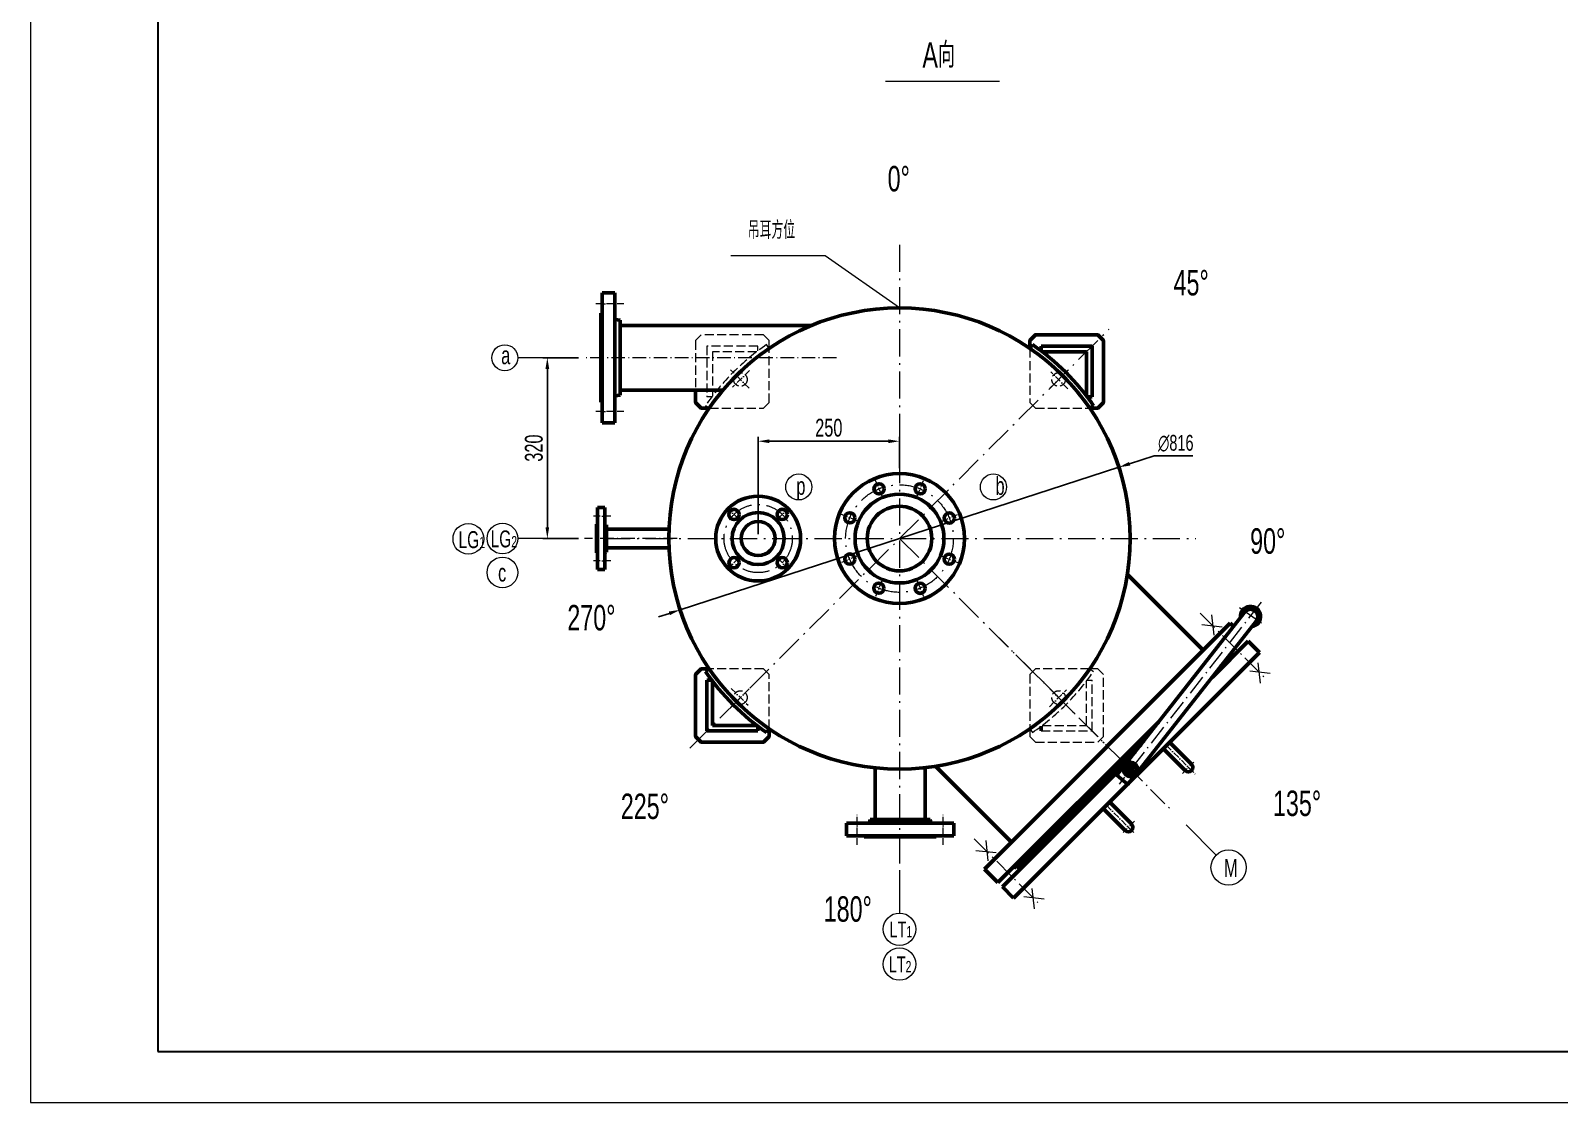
# Model space of a CAD drawing. Header units: millimetres. Extents: x 1541 to 38856, y -668 to 24805.
# Drawn here: x 26137 to 28841, y 17245 to 19142 of the extents above; entities that cross this region are included whole.
import ezdxf

# ---------------------------------------------------------------- set-up
doc = ezdxf.new("R2010")
doc.units = ezdxf.units.MM
doc.linetypes.add('ACAD_ISO02W100', pattern=[11, 8, -3])
doc.linetypes.add('ACAD_ISO10W100', pattern=[18.7, 12, -3, 0.7, -3])
doc.layers.add('BORDER', color=7, linetype='Continuous')
for name, color, linetype, lineweight in [('中心线', 3, 'ACAD_ISO10W100', 18), ('标注', 1, 'Continuous', 18), ('粗实线', 7, 'Continuous', 50), ('细实线', 1, 'Continuous', 18), ('虚线', 6, 'ACAD_ISO02W100', 18)]:
    doc.layers.add(name, color=color, linetype=linetype, lineweight=lineweight)
doc.styles.add('HGCAD', font='HGCAD.SHX', dxfattribs={"width": 0.7, "bigfont": 'HGCADHZ.SHX'})
doc.dimstyles.new('HGCAD$0', dxfattribs={"dimscale": 8, "dimtxt": 3.5, "dimasz": 2.5, "dimexe": 1, "dimexo": 1, "dimgap": 1, "dimtad": 1, "dimdec": 0, "dimdsep": 46, "dimtxsty": 'HGCAD', "dimcen": 0, "dimadec": 1, "dimazin": 0, "dimtfac": 1, "dimtdec": 0, "dimtmove": 0, "dimatfit": 1, "dimfxl": 1, "dimtfill": 1, "dimarcsym": 1})
doc.dimstyles.new('HGCAD$3', dxfattribs={"dimscale": 8, "dimtxt": 3.5, "dimasz": 2.5, "dimexe": 1, "dimexo": 1, "dimgap": 1, "dimtad": 1, "dimtoh": 1, "dimdec": 0, "dimdsep": 46, "dimtxsty": 'HGCAD', "dimcen": 0, "dimadec": 1, "dimazin": 0, "dimtfac": 1, "dimtdec": 0, "dimtmove": 0, "dimatfit": 1, "dimfxl": 1, "dimtfill": 1, "dimarcsym": 1})

# ---------------------------------------------------------------- blocks, each defined once
blk = doc.blocks.new('*D31')
at = {"layer": 'Defpoints', "color": 0, "transparency": 16777216}
for p in [(27673.5, 18415.1), (27673.5, 18359.4), (27423.5, 18242.9)]:
    blk.add_point(p, dxfattribs=at)
at = {"layer": '标注', "color": 0, "lineweight": -2, "transparency": 16777216}
for p, q in [((27423.5, 18250.9), (27423.5, 18423.1)), ((27673.5, 18367.4), (27673.5, 18423.1)), ((27443.5, 18415.1), (27653.5, 18415.1))]:
    blk.add_line(p, q, dxfattribs=at)
at = {"layer": '标注', "color": 0, "transparency": 16777216}
for points in [[(27443.5, 18418.4), (27443.5, 18411.7), (27423.5, 18415.1)], [(27653.5, 18418.4), (27653.5, 18411.7), (27673.5, 18415.1)]]:
    blk.add_solid(points, dxfattribs=at)
at = {"layer": '标注', "color": 0, "transparency": 16777216, "insert": (27548.5, 18438.8), "char_height": 31.5, "attachment_point": 5, "style": 'HGCAD', "bg_fill": 3, "box_fill_scale": 1.1, "bg_fill_color": 256, "bg_fill_true_color": 13158600, "bg_fill_transparency": 4390977}
blk.add_mtext('250', dxfattribs=at)
blk = doc.blocks.new('*D32')
at = {"layer": 'Defpoints', "color": 0, "transparency": 16777216}
for p in [(27113.8, 18562.9), (27050.6, 18242.9), (27113.8, 18242.9)]:
    blk.add_point(p, dxfattribs=at)
at = {"layer": '标注', "color": 0, "lineweight": -2, "transparency": 16777216}
for p, q in [((27105.8, 18562.9), (27042.6, 18562.9)), ((27050.6, 18542.9), (27050.6, 18262.9)), ((27105.8, 18242.9), (27042.6, 18242.9))]:
    blk.add_line(p, q, dxfattribs=at)
at = {"layer": '标注', "color": 0, "transparency": 16777216}
for points in [[(27047.3, 18542.9), (27053.9, 18542.9), (27050.6, 18562.9)], [(27047.3, 18262.9), (27053.9, 18262.9), (27050.6, 18242.9)]]:
    blk.add_solid(points, dxfattribs=at)
at = {"layer": '标注', "color": 0, "transparency": 16777216, "insert": (27026.8, 18402.9), "char_height": 31.5, "attachment_point": 5, "rotation": 90, "style": 'HGCAD', "bg_fill": 3, "box_fill_scale": 1.1, "bg_fill_color": 256, "bg_fill_true_color": 13158600, "bg_fill_transparency": 16312984}
blk.add_mtext('320', dxfattribs=at)
blk = doc.blocks.new('*D41')
at = {"layer": 'Defpoints', "color": 0, "transparency": 16777216}
for p in [(28061.5, 18369), (27285.5, 18116.7)]:
    blk.add_point(p, dxfattribs=at)
at = {"layer": '标注', "color": 0, "lineweight": -2, "transparency": 16777216}
for p, q in [((28080.5, 18375.2), (28124, 18389.4)), ((28124, 18389.4), (28192.6, 18389.4)), ((27285.5, 18116.7), (28061.5, 18369)), ((27266.5, 18110.5), (27247.5, 18104.3))]:
    blk.add_line(p, q, dxfattribs=at)
at = {"layer": '标注', "color": 0, "transparency": 16777216}
for points in [[(28079.5, 18378.4), (28081.6, 18372), (28061.5, 18369)], [(27265.5, 18113.7), (27267.5, 18107.3), (27285.5, 18116.7)]]:
    blk.add_solid(points, dxfattribs=at)
at = {"layer": '标注', "color": 0, "transparency": 16777216, "insert": (28162.3, 18411.4), "char_height": 28, "attachment_point": 5, "style": 'HGCAD', "bg_fill": 3, "box_fill_scale": 1.1, "bg_fill_color": 256, "bg_fill_true_color": 13158600, "bg_fill_transparency": 6942344}
blk.add_mtext('∅816', dxfattribs=at)

msp = doc.modelspace()

# ---------------------------------------------------------------- linework, layer by layer
at = {"layer": 'BORDER', "linetype": 'Continuous', "lineweight": 30, "ltscale": 5}
for p, q in [((26361.53, 24714.93), (26361.53, 17334.93)), ((26361.53, 17334.93), (31392.53, 17334.93))]:
    msp.add_line(p, q, dxfattribs=at)
at = {"layer": '中心线', "ltscale": 4}
for p, q in [((27673.52, 18762.81), (27673.52, 17656.11)), ((27302.85, 17872.04), (28044.28, 18613.47)), ((27149.25, 18242.86), (28197.79, 18242.86)), ((27673.52, 18243.02), (28041.07, 17875.47))]:
    msp.add_line(p, q, dxfattribs=at)
at = {"layer": '中心线'}
for p, q in [((27185.87, 18658.11), (27134.79, 18658.11)), ((27407.37, 18509.01), (27374.75, 18541.64)), ((27408.33, 18540.53), (27378.39, 18510.59)), ((27939.67, 18509.01), (27972.29, 18541.64)), ((27971.19, 18508.05), (27941.25, 18537.99)), ((27185.87, 18467.61), (27134.79, 18467.61)), ((27642.67, 18317.97), (27631.27, 18345.5)), ((27704.86, 18317.88), (27716.26, 18345.4)), ((27163.01, 18282.56), (27131.25, 18282.56)), ((27389.01, 18277.37), (27372.97, 18293.42)), ((27458.03, 18277.37), (27474.07, 18293.42)), ((27598.64, 18274.07), (27571.11, 18285.47)), ((27748.76, 18273.84), (27776.28, 18285.24)), ((27163.01, 18203.16), (27131.25, 18203.16)), ((27389.01, 18208.36), (27372.97, 18192.31)), ((27458.03, 18208.36), (27474.07, 18192.31)), ((27598.54, 18211.89), (27571.01, 18200.49)), ((27748.66, 18211.66), (27776.19, 18200.25)), ((27642.44, 18167.85), (27631.04, 18140.32)), ((27704.62, 18167.75), (27716.02, 18140.23)), ((27407.37, 17976.72), (27374.75, 17944.09)), ((27375.85, 17977.67), (27405.79, 17947.74)), ((27938.71, 17945.2), (27968.65, 17975.13)), ((27939.67, 17976.72), (27972.29, 17944.09)), ((28145.72, 17876.89), (28196.72, 17825.88)), ((28173.84, 17827.23), (28194, 17847.38)), ((28039.65, 17770.82), (28088.99, 17721.48)), ((27598.48, 17700.89), (27598.48, 17754.58)), ((27750.88, 17700.89), (27750.88, 17754.58)), ((28089.31, 17742.7), (28069.16, 17722.54))]:
    msp.add_line(p, q, dxfattribs=at)
at = {"layer": '中心线', "ltscale": 2}
for p, q in [((27561.93, 18562.86), (27113.76, 18562.86)), ((27280.16, 18242.86), (27116.59, 18242.86))]:
    msp.add_line(p, q, dxfattribs=at)
at = {"layer": '中心线', "ltscale": 3}
for p, q in [((28313.28, 18130.08), (28061.91, 17808.26)), ((28275.22, 18120.98), (28318.62, 18090.59)), ((28205.25, 18110.8), (28321.75, 17994.31)), ((28225.46, 18107.72), (28229.73, 18069.19)), ((27839.85, 18076.69), (28151.38, 17765.16)), ((28208.33, 18090.59), (28246.86, 18086.32)), ((28311.91, 17987.02), (28307.64, 18025.55)), ((28329.03, 18004.15), (28290.51, 18008.42)), ((27805.74, 17711.29), (27922.23, 17594.79)), ((27808.82, 17691.08), (27847.34, 17686.81)), ((27825.95, 17708.21), (27830.22, 17669.68)), ((27929.52, 17604.63), (27890.99, 17608.9)), ((27912.39, 17587.5), (27908.12, 17626.03))]:
    msp.add_line(p, q, dxfattribs=at)
at = {"layer": '中心线', "ltscale": 4}
for centre, radius in [((27673.52, 18242.86), 95.25), ((27423.52, 18242.86), 60.35)]:
    msp.add_circle(centre, radius, dxfattribs=at)
at = {"layer": '标注'}
for p, q in [((27648.9, 19052.02), (27850.59, 19052.02)), ((27541.82, 18743.08), (27375.16, 18743.08)), ((27673.52, 18650.86), (27541.82, 18743.08)), ((28180.44, 17736.1), (28233.74, 17682.79)), ((27673.52, 17656.11), (27673.52, 17580.15))]:
    msp.add_line(p, q, dxfattribs=at)
for centre, radius in [((27839.58, 18334.15), 22.98), ((26910.9, 18242.34), 27.16), ((26971.18, 18182.88), 27.16), ((28255.68, 17660.67), 31.16), ((27673.52, 17551.41), 28.75), ((27673.52, 17489.8), 28.75)]:
    msp.add_circle(centre, radius, dxfattribs=at)
at = {"layer": '粗实线'}
for p, q in [((27147.52, 18447.86), (27147.52, 18677.86)), ((27169.82, 18677.86), (27147.52, 18677.86)), ((27169.82, 18447.86), (27169.82, 18677.86)), ((27145.52, 18484.26), (27145.52, 18641.46)), ((27145.52, 18641.46), (27147.52, 18641.46)), ((27169.82, 18630.36), (27179.52, 18629.17)), ((27179.52, 18496.55), (27179.52, 18629.17)), ((27179.52, 18620.01), (27517.89, 18620.01)), ((27904.09, 18579.47), (27908.61, 18586.07)), ((28014.09, 18583.43), (27924.09, 18583.43)), ((27924.09, 18574.93), (27924.09, 18583.43)), ((28014.09, 18493.43), (28014.09, 18583.43)), ((28004.09, 18573.43), (27926.07, 18573.43)), ((28004.09, 18495.41), (28004.09, 18573.43)), ((27179.52, 18505.71), (27361.47, 18505.71)), ((27145.52, 18484.26), (27147.52, 18484.26)), ((27169.82, 18495.36), (27179.52, 18496.55)), ((28005.59, 18493.43), (28014.09, 18493.43)), ((28010.12, 18473.43), (28016.72, 18477.96)), ((27169.82, 18447.86), (27147.52, 18447.86)), ((27139.52, 18187.86), (27139.52, 18297.86)), ((27139.52, 18297.86), (27152.22, 18297.86)), ((27152.22, 18187.86), (27152.22, 18297.86)), ((27137.52, 18217.46), (27137.52, 18268.26)), ((27137.52, 18268.26), (27139.52, 18268.26)), ((27153.98, 18267.15), (27155.52, 18266.96)), ((27155.52, 18218.77), (27155.52, 18266.96)), ((27155.52, 18259.56), (27265.86, 18259.56)), ((27137.52, 18217.46), (27139.52, 18217.46)), ((27153.98, 18218.58), (27155.52, 18218.77)), ((27155.52, 18226.16), (27265.86, 18226.16)), ((27139.52, 18187.86), (27152.22, 18187.86)), ((28210.77, 18045.18), (28076.55, 18179.4)), ((28258.5, 18092.91), (27823.63, 17658.04)), ((28283.4, 18111.56), (28058.23, 17824.35)), ((28304.59, 18096.79), (28077.42, 17807.31)), ((28258.5, 18092.91), (28264.26, 18087.15)), ((28310.12, 18041.29), (27875.25, 17606.42)), ((28290.32, 18061.09), (28226.45, 17997.21)), ((28310.12, 18041.29), (28290.32, 18061.09)), ((27336.92, 18012.29), (27330.32, 18007.77)), ((28258.86, 18033.86), (28241.91, 18016.92)), ((28258.86, 18033.86), (28260.98, 18031.74)), ((27332.95, 17992.29), (27332.95, 17902.29)), ((27341.45, 17992.29), (27332.95, 17992.29)), ((27342.95, 17990.32), (27342.95, 17912.29)), ((27342.95, 17912.29), (27420.98, 17912.29)), ((27422.95, 17910.79), (27422.95, 17902.29)), ((27442.95, 17906.26), (27438.43, 17899.66)), ((28131.54, 17917.87), (27847.67, 17633.99)), ((27924.09, 17910.79), (27924.09, 17902.29)), ((27332.95, 17902.29), (27422.95, 17902.29)), ((28105.88, 17885.13), (27880.55, 17659.8)), ((28100.75, 17878.58), (27917.32, 17695.16)), ((28151.38, 17882.54), (28190.27, 17843.65)), ((28090.48, 17865.49), (27882.67, 17657.68)), ((28140.06, 17871.23), (28178.95, 17832.34)), ((27630.23, 17745.87), (27630.23, 17837.17)), ((27719.13, 17745.87), (27719.13, 17837.42)), ((27871.36, 17705.77), (27737.25, 17839.87)), ((28075.08, 17845.85), (27855.45, 17626.22)), ((28058.23, 17824.35), (28077.42, 17807.31)), ((28045.31, 17776.48), (28084.2, 17737.59)), ((27620.68, 17739.18), (27621.5, 17745.87)), ((27727.86, 17745.87), (27621.5, 17745.87)), ((27728.68, 17739.18), (27727.86, 17745.87)), ((28034, 17765.16), (28072.89, 17726.27)), ((27769.68, 17739.17), (27579.68, 17739.17)), ((27579.68, 17739.17), (27579.68, 17716.87)), ((27769.68, 17716.87), (27579.68, 17716.87)), ((27611.18, 17714.87), (27611.18, 17716.87)), ((27738.18, 17714.87), (27611.18, 17714.87)), ((27738.18, 17714.87), (27738.18, 17716.87)), ((27769.68, 17739.17), (27769.68, 17716.87)), ((27917.32, 17695.16), (27918.74, 17693.75)), ((27880.55, 17659.8), (27877.02, 17663.34)), ((27823.63, 17658.04), (27847.67, 17633.99)), ((27882.67, 17657.68), (27884.8, 17655.56)), ((27875.25, 17606.42), (27855.45, 17626.22))]:
    msp.add_line(p, q, dxfattribs=at)
for points in [[(27442.95, 18579.32), (27442.95, 18579.57)], [(28009.97, 18473.43), (28024.09, 18473.43), (28034.09, 18483.43), (28034.09, 18593.43), (28024.09, 18603.43), (27914.09, 18603.43), (27904.09, 18593.43), (27904.09, 18579.24)], [(27312.95, 18505.71), (27312.95, 18483.43), (27322.95, 18473.43), (27337.15, 18473.43)], [(27337.07, 18012.29), (27322.95, 18012.29), (27312.95, 18002.29), (27312.95, 17892.29), (27322.95, 17882.29), (27432.95, 17882.29), (27442.95, 17892.29), (27442.95, 17906.49)]]:
    msp.add_lwpolyline(points, dxfattribs=at)
for centre, radius in [((27673.52, 18242.86), 408), ((27673.52, 18242.86), 115), ((27637.31, 18330.91), 9), ((27710.22, 18330.81), 9), ((27423.52, 18242.86), 75), ((27673.52, 18242.86), 78.6), ((27380.8, 18285.56), 9), ((27423.52, 18242.86), 46.05), ((27466.21, 18285.58), 9), ((27585.7, 18279.43), 9), ((27673.52, 18242.86), 57.15), ((27761.7, 18279.2), 9), ((27423.52, 18242.86), 30.15), ((27380.83, 18200.14), 9), ((27466.24, 18200.17), 9), ((27585.6, 18206.53), 9), ((27761.6, 18206.3), 9), ((27637.08, 18154.91), 9), ((27709.98, 18154.82), 9), ((28082.28, 17834.26), 12.82), ((28082.28, 17834.26), 10.83), ((28082.28, 17834.26), 6.4), ((28082.28, 17834.26), 4.25)]:
    msp.add_circle(centre, radius, dxfattribs=at)
for centre, radius, start, end in [((27673.52, 18242.86), 408, 124.41091, 145.58909), ((27673.52, 18242.86), 408, 34.41091, 55.58909), ((27673.52, 18242.86), 416, 34.41091, 55.58909), ((27154.22, 18269.13), 2, 180, 263), ((27154.22, 18216.59), 2, 97, 180), ((28294.41, 18104.77), 17.96, 277.94859, 186.21178), ((28294.41, 18104.77), 12.94, 321.87758, 148.38605), ((27673.52, 18242.86), 408, 214.41091, 235.58909), ((27673.52, 18242.86), 408, 304.41091, 325.58909), ((27673.52, 18242.86), 416, 214.41091, 235.58909), ((28184.61, 17838), 8, 225, 45), ((28078.54, 17731.93), 8, 225, 45)]:
    msp.add_arc(centre, radius, start, end, dxfattribs=at)
at = {"layer": '细实线'}
msp.add_lwpolyline([(26136.53, 17244.93), (31482.53, 17244.93), (31482.53, 24804.93), (26136.53, 24804.93)], close=True, dxfattribs=at)
at = {"layer": '虚线', "ltscale": 2}
for p, q in [((27422.95, 18583.43), (27332.95, 18583.43)), ((27332.95, 18583.43), (27332.95, 18493.43)), ((27422.95, 18574.93), (27422.95, 18583.43)), ((27442.95, 18579.47), (27438.43, 18586.07)), ((27420.98, 18573.43), (27342.95, 18573.43)), ((27342.95, 18573.43), (27342.95, 18495.41)), ((27336.92, 18473.43), (27330.32, 18477.96)), ((27341.45, 18493.43), (27332.95, 18493.43)), ((28010.12, 18012.29), (28016.72, 18007.77)), ((28004.09, 17912.29), (28004.09, 17990.32)), ((28005.59, 17992.29), (28014.09, 17992.29)), ((28014.09, 17902.29), (28014.09, 17992.29)), ((27904.09, 17906.26), (27908.61, 17899.66)), ((27926.07, 17912.29), (28004.09, 17912.29)), ((27924.09, 17902.29), (28014.09, 17902.29))]:
    msp.add_line(p, q, dxfattribs=at)
for points in [[(27442.95, 18579.67), (27442.95, 18593.43), (27432.95, 18603.43), (27322.95, 18603.43), (27312.95, 18593.43), (27312.95, 18592.86)], [(27312.95, 18592.85), (27312.95, 18505.71)], [(27337.41, 18473.43), (27432.95, 18473.43), (27442.95, 18483.43), (27442.95, 18579.25)], [(27904.09, 18578.97), (27904.09, 18483.43), (27914.09, 18473.43), (28009.91, 18473.43)], [(27442.95, 17906.75), (27442.95, 18002.29), (27432.95, 18012.29), (27337.13, 18012.29)], [(28009.63, 18012.29), (27914.09, 18012.29), (27904.09, 18002.29), (27904.09, 17906.47)], [(27904.09, 17906.41), (27904.09, 17892.29), (27914.09, 17882.29), (28024.09, 17882.29), (28034.09, 17892.29), (28034.09, 18002.29), (28024.09, 18012.29), (28009.89, 18012.29)]]:
    msp.add_lwpolyline(points, dxfattribs=at)
for centre in [(27392.09, 18524.29), (27954.95, 18524.29), (27392.09, 17961.44), (27954.95, 17961.44)]:
    msp.add_circle(centre, 12, dxfattribs=at)
for start, end in [(124.41091, 145.58909), (304.41091, 325.58909)]:
    msp.add_arc((27673.52, 18242.86), 416, start, end, dxfattribs=at)

# ---------------------------------------------------------------- texts
at = {"layer": '标注', "attachment_point": 1, "style": 'HGCAD'}
for s, insert, char_height, width in [('A向', (27714.04, 19121.11), 45, 158.0392), ('0%%D', (27652.53, 18902.22), 45, 87.0237), ('吊耳方位', (27405.14, 18804.6), 31.5, 186.8363), ('45%%D', (28158.29, 18718.14), 45, 87.0237), ('a', (26968.95, 18582.98), 31.5, 90.1122), ('^Ib', (27835.36, 18351.65), 31.5, 90.1122), ('{\\H0.9524x;LG\\H0.6666x;1}', (26893.53, 18255.9), 31.5, 90.1122), ('90%%D', (28293.77, 18260.98), 45, 87.0237), ('c', (26963.49, 18198.22), 31.5, 90.1122), ('270%%D', (27085.99, 18125.36), 45, 87.0237), ('135%%D', (28334.16, 17796.84), 45, 87.0237), ('225%%D', (27180.54, 17791.48), 45, 87.0237), ('M', (28247.59, 17675.47), 31.5, 12.7519), ('180%%D', (27539.46, 17609.76), 45, 87.0237), ('{\\H0.8889x;LT\\H0.7143x;1}', (27655.92, 17565.13), 31.5, 90.1122), ('{\\H0.8889x;LT\\H0.7143x;2}', (27654.43, 17503.26), 31.5, 90.1122)]:
    msp.add_mtext(s, dxfattribs=dict(at, insert=insert, char_height=char_height, width=width))

# ---------------------------------------------------------------- next in the draw order: dimensions: what is measured, and where the dimension line sits
at = {"layer": '标注'}
dim = msp.add_linear_dim(base=(27050.6, 18242.86), p1=(27113.76, 18562.86), p2=(27113.76, 18242.86), angle=90, dimstyle='HGCAD$0', dxfattribs=at)
dim.commit()
dim.dimension.update_dxf_attribs({"geometry": '*D32', "text_midpoint": (27026.85, 18402.86)})
dim = msp.add_linear_dim(base=(27673.52, 18415.07), p1=(27423.52, 18242.86), p2=(27673.52, 18359.44), dimstyle='HGCAD$0', dxfattribs=at)
dim.commit()
dim.dimension.update_dxf_attribs({"geometry": '*D31', "text_midpoint": (27548.52, 18438.82)})

# ---------------------------------------------------------------- next in the draw order: linework, layer by layer
for p, q in [((27042.6, 18562.86), (26998.34, 18562.86)), ((27042.6, 18242.86), (26998.34, 18242.86))]:
    msp.add_line(p, q, dxfattribs=at)
for centre, radius in [((26975.36, 18562.86), 22.98), ((27495.27, 18334.15), 22.98), ((26971.18, 18242.86), 27.16)]:
    msp.add_circle(centre, radius, dxfattribs=at)

# ---------------------------------------------------------------- next in the draw order: texts
at = {"layer": '标注', "char_height": 31.5, "width": 90.1122, "attachment_point": 1, "style": 'HGCAD'}
for s, insert in [('p', (27491.04, 18351.65)), ('{\\H0.9524x;LG\\H0.6666x;2}', (26950.19, 18257.24))]:
    msp.add_mtext(s, dxfattribs=dict(at, insert=insert))

# ---------------------------------------------------------------- next in the draw order: dimensions: what is measured, and where the dimension line sits
at = {"layer": '标注'}
dim = msp.add_diameter_dim_2p(p1=(27285.52, 18116.69), p2=(28061.52, 18369.03), dimstyle='HGCAD$3', override={"dimdec": 1, "dimtdec": 2}, dxfattribs=at)
dim.commit()
dim.dimension.update_dxf_attribs({"geometry": '*D41', "text_midpoint": (28162.3, 18389.35), "dimtype": 163})

doc.saveas('drawing.dxf')
